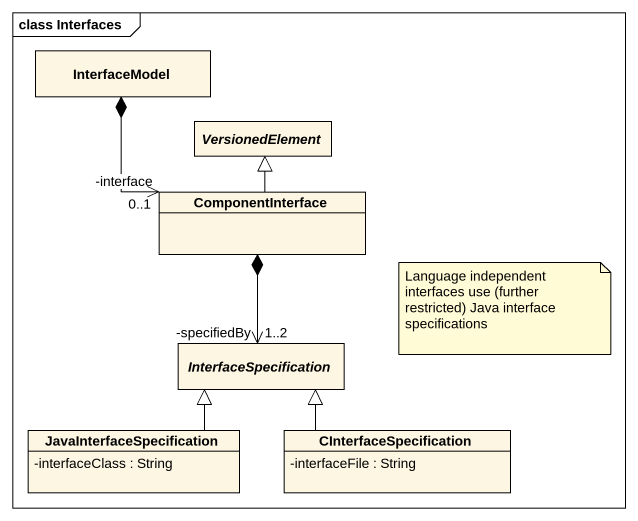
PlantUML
@startuml
mainframe class Interfaces
hide circle
hide empty members
skinparam classAttributeIconSize 0
class InterfaceModel
abstract class VersionedElement
class ComponentInterface
abstract class InterfaceSpecification
class JavaInterfaceSpecification {
  -interfaceClass : String
}
class CInterfaceSpecification {
  -interfaceFile : String
}
InterfaceModel *--> "-interface\n0..1" ComponentInterface
ComponentInterface -up-|> VersionedElement
ComponentInterface *--> "-specifiedBy\n1..2" InterfaceSpecification
JavaInterfaceSpecification -up-|> InterfaceSpecification
CInterfaceSpecification -up-|> InterfaceSpecification
note as N1
  Language independent interfaces use (further restricted) Java interface specifications
end note
@enduml
